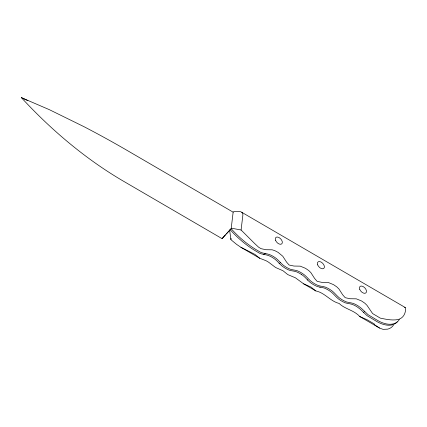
<?xml version="1.0" encoding="UTF-8"?>
<svg xmlns="http://www.w3.org/2000/svg" width="427" height="427" viewBox="0 0 427 427"><rect width="100%" height="100%" fill="white"/><g stroke="black" fill="none" stroke-linecap="round" stroke-linejoin="round"><path stroke-width="0.64" d="M233.142 212.182L127.951 150.902A786.87 468.889 46.8 0 0 83.857 126.616L49.356 109.67L21.35 97.612C41.745 119.731 64.061 140.109 88.272 157.99A272.554 162.409 46.8 0 0 123.857 181.432L222.04 238.624L231.172 228.712L233.142 212.182L233.654 211.707L238.496 211.429L240.86 211.771L405.314 307.547L405.501 310.434A26.09 15.548 46.8 0 1 397.82 319.593C391.874 320.608 386.008 319.295 380.276 318.12L372.632 313.583L366.948 305.278L364.834 303.213L361.589 300.992L356.315 298.831L350.076 298.74L345.208 297.694L342.678 294.801L338.899 288.935L336.786 286.869L333.535 284.649L328.262 282.487L322.027 282.396L317.16 281.356L314.624 278.463L310.845 272.597L308.732 270.531L305.481 268.311L300.208 266.149L293.973 266.053L289.106 265.012L286.576 262.119L282.791 256.253L278.105 252.373L274.732 250.606L272.159 249.806L265.925 249.715L261.052 248.674L258.639 247.222L254.551 243.417L241.09 230.004L231.68 228.231L230.495 229.347M393.422 325.257A26.09 15.548 46.8 0 1 387.631 329.153L383.062 329.356L379.534 328.048L359.742 316.519C354.063 310.119 344.957 309.18 339.097 303.432C330.322 301.254 324.83 292.741 315.82 290.931L303.64 283.838L295.383 277.785L287.793 274.604L282.994 270.75L275.586 267.494L268.679 262.269A21.542 11.433 44.2 0 0 265.984 260.7L259.717 258.25L240.94 247.313L236.531 244.324L231.872 240.481L230.9 239.563L231.055 238.293M241.09 230.004L242.91 214.754L242.472 212.988L241.794 212.288M222.04 238.624L225.456 234.855M226.31 233.911L230.153 229.667A68.635 40.901 46.8 0 0 257.486 252.015C261.351 254.978 266.459 254.033 270.521 256.44A21.622 12.885 46.8 0 1 273.216 258.015C277.497 260.475 279.915 265.066 284.195 267.526A21.622 12.885 46.8 0 0 286.896 269.101C290.472 271.401 294.993 270.483 298.569 272.784A21.622 12.885 46.8 0 1 301.27 274.353M230.153 229.667L229.646 230.142L230.9 239.563M404.513 307.467L405.314 307.547M231.172 228.712A68.635 40.901 46.8 0 0 258.506 251.06C262.365 254.022 267.473 253.078 271.535 255.485A21.622 12.885 46.8 0 1 274.235 257.059C278.516 259.52 280.934 264.11 285.215 266.571A21.622 12.885 46.8 0 0 287.915 268.145C291.492 270.446 296.012 269.528 299.589 271.828A21.622 12.885 46.8 0 1 302.289 273.397C306.565 275.863 308.988 280.448 313.269 282.914A21.622 12.885 46.8 0 0 315.964 284.483C319.54 286.784 324.061 285.866 327.642 288.166A21.622 12.885 46.8 0 1 330.338 289.741C334.619 292.201 337.036 296.792 341.317 299.252A21.622 12.885 46.8 0 0 344.018 300.827C347.594 303.127 352.115 302.209 355.691 304.51A21.622 12.885 46.8 0 1 358.392 306.079L361.498 308.417L368.069 314.694L377.73 320.512A26.09 15.548 46.8 0 0 399.352 319.503M301.27 274.353C305.551 276.819 307.968 281.404 312.249 283.87A21.622 12.885 46.8 0 0 314.945 285.439C318.526 287.739 323.047 286.821 326.623 289.122A21.622 12.885 46.8 0 1 329.318 290.696C333.599 293.162 336.022 297.747 340.298 300.208A21.622 12.885 46.8 0 0 342.998 301.782C346.575 304.083 351.095 303.165 354.672 305.465A21.622 12.885 46.8 0 1 357.372 307.034L360.479 309.372L367.049 315.649L376.71 321.467A26.09 15.548 46.8 0 0 397.281 321.883M264.724 253.553L265.247 253.622M263.705 254.508L264.228 254.577M319.823 287.195L320.111 287.232M25.492 99.555L27.862 100.665M21.35 97.612L24.899 99.277M303.64 283.838L311.043 287.088L315.82 290.931M359.742 316.519L367.151 319.77L374.159 323.858L374.735 324.862L379.534 328.048M240.94 247.313L254.94 254.407L259.717 258.25M364.279 311.31L364.749 311.822M363.26 312.27L363.729 312.777M307.355 279.802L307.616 280.08M280.128 262.29L280.592 262.797M279.109 263.245L279.573 263.753M317.683 264.9A4.35 2.589 46.8 0 0 323.757 268.439A4.35 2.589 46.8 0 0 321.253 262.162A4.35 2.589 46.8 0 0 317.683 264.9M275.602 240.39A4.35 2.589 46.8 0 0 281.676 243.929A4.35 2.589 46.8 0 0 279.178 237.652A4.35 2.589 46.8 0 0 275.602 240.39M359.758 289.415A4.35 2.589 46.8 0 0 365.832 292.954A4.35 2.589 46.8 0 0 363.334 286.677A4.35 2.589 46.8 0 0 359.758 289.415"/></g></svg>
